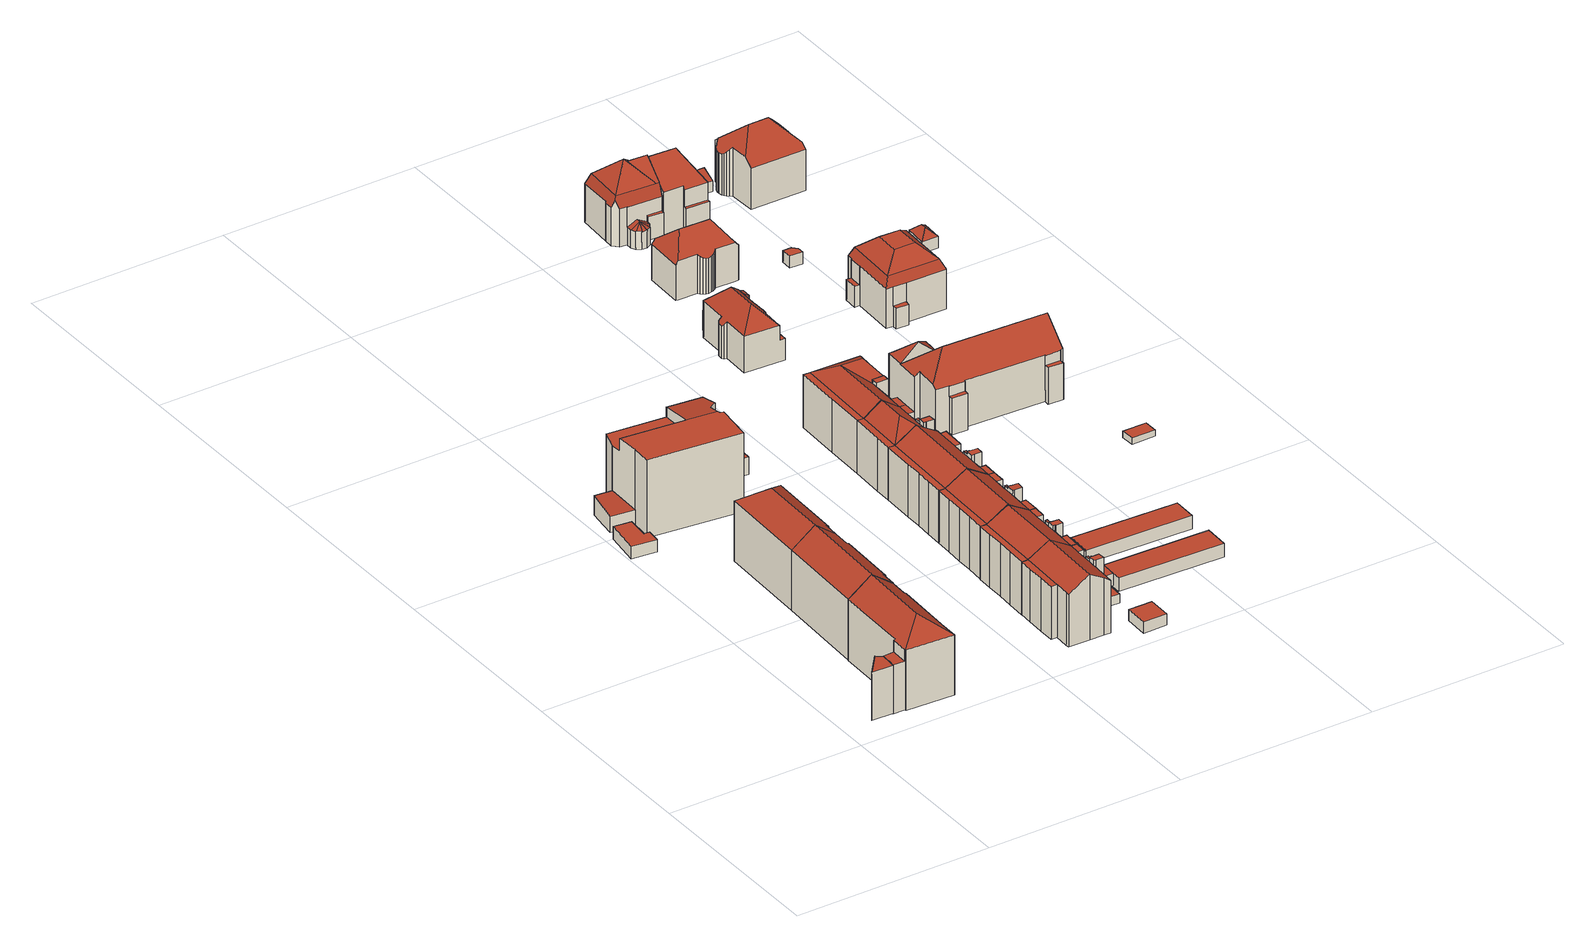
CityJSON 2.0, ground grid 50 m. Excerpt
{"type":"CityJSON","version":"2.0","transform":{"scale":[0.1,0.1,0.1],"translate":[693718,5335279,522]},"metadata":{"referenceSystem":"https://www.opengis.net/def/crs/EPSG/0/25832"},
"CityObjects":{
"building1":{"type":"Building","attributes":{"Gemeindeschluessel":"09162000","HoeheDach":"534.820","HoeheGrund":"522.530","Methode":"2000","NiedrigsteTraufeDesGebaeudes":"534.820","Geometrietyp2DReferenz":"3000","function":"31001_1000","roofType":"1000","measuredHeight":12.29},"geometry":[{"type":"MultiSurface","lod":"2","boundaries":[[[0,1,2,3]],[[4,5,0,3]],[[3,2,6,4]],[[5,7,1,0]],[[2,1,7,6]],[[4,6,7,5]]],"semantics":{"surfaces":[{"type":"WallSurface"},{"type":"GroundSurface"},{"type":"RoofSurface"}],"values":[0,1,0,0,2,0]}}]},
"building2":{"type":"Building","attributes":{"Gemeindeschluessel":"09162000","HoeheDach":"542.454","HoeheGrund":"522.420","Methode":"2000","NiedrigsteTraufeDesGebaeudes":"534.904","Geometrietyp2DReferenz":"3000","function":"31001_1000","roofType":"3200","measuredHeight":20.03,"storeysAboveGround":4},"geometry":[{"type":"MultiSurface","lod":"2","boundaries":[[[8,9,10,11,12,13]],[[14,15,16,17,18,19,20]],[[21,13,22,23]],[[16,23,22,24,25,26,27,28,17]],[[29,30,21,23,16,15]],[[13,12,11,31,32,24,22]],[[24,32,33,34,35,25]],[[18,36,37,19]],[[27,26,25,35,38,39]],[[18,17,28,36]],[[9,8,30,29,15,14,20,40,41,39,38,35,34,33,42,10]],[[42,31,11,10]],[[8,13,21,30]],[[33,32,31,42]],[[37,36,28,27,39,41,40]],[[20,19,37,40]]],"semantics":{"surfaces":[{"type":"WallSurface"},{"type":"RoofSurface"},{"type":"GroundSurface"}],"values":[0,0,1,1,0,1,0,1,0,0,2,0,0,0,0,0]}}]},
"building3":{"type":"Building","attributes":{"Gemeindeschluessel":"09162000","HoeheDach":"525.430","HoeheGrund":"522.210","Methode":"1000","NiedrigsteTraufeDesGebaeudes":"525.430","Geometrietyp2DReferenz":"3000","function":"31001_2000","roofType":"1000","measuredHeight":3.22},"geometry":[{"type":"MultiSurface","lod":"2","boundaries":[[[43,44,45,46]],[[47,46,45,48,49,50]],[[51,52,53,54]],[[48,45,44,53,52,55,49]],[[56,55,52,51]],[[44,43,54,53]],[[50,49,55,56]],[[46,47,50,56,51,54,43]]],"semantics":{"surfaces":[{"type":"WallSurface"},{"type":"RoofSurface"},{"type":"GroundSurface"}],"values":[0,0,0,1,0,0,0,2]}}]},
"building4":{"type":"Building","attributes":{"Gemeindeschluessel":"09162000","HoeheDach":"542.463","HoeheGrund":"522.560","Methode":"1000","NiedrigsteTraufeDesGebaeudes":"538.011","Geometrietyp2DReferenz":"3000","function":"31001_1000","roofType":"3100","measuredHeight":19.9,"storeysAboveGround":4},"geometry":[{"type":"MultiSurface","lod":"2","boundaries":[[[57,25,58,59]],[[60,61,62,63]],[[62,61,64,65,66,67,68,69]],[[70,60,63,71,57,59,72,73,74,75]],[[74,66,65,75]],[[73,67,66,74]],[[69,68,58,25]],[[70,64,61,60]],[[68,67,73,72,59,58]],[[71,63,62,69,25,57]],[[75,65,64,70]]],"semantics":{"surfaces":[{"type":"WallSurface"},{"type":"RoofSurface"},{"type":"GroundSurface"}],"values":[0,0,1,2,0,0,1,0,0,0,0]}}]},
"building5":{"type":"Building","attributes":{"Gemeindeschluessel":"09162000","HoeheDach":"528.013","HoeheGrund":"523.050","Methode":"1000","NiedrigsteTraufeDesGebaeudes":"527.081","Geometrietyp2DReferenz":"3000","function":"31001_9998","roofType":"1000","measuredHeight":4.96},"geometry":[{"type":"MultiSurface","lod":"2","boundaries":[[[76,77,78,79]],[[80,81,82,76,79,83]],[[84,85,78,77,86,87]],[[79,78,85,83]],[[87,86,77,76,82,81]],[[80,83,85,84,87,81]]],"semantics":{"surfaces":[{"type":"WallSurface"},{"type":"GroundSurface"},{"type":"RoofSurface"}],"values":[0,1,2,0,0,0]}}]},
"building6":{"type":"Building","attributes":{"Gemeindeschluessel":"09162000","HoeheDach":"542.478","HoeheGrund":"522.600","Methode":"1000","NiedrigsteTraufeDesGebaeudes":"537.976","Geometrietyp2DReferenz":"3000","function":"31001_1000","roofType":"3200","measuredHeight":19.88,"storeysAboveGround":4},"geometry":[{"type":"MultiSurface","lod":"2","boundaries":[[[67,88,89,90,91,68]],[[92,89,88,93]],[[93,88,67,73]],[[94,92,93,73,72,59,95,96]],[[95,97,98,96]],[[72,73,67,68,58,59]],[[59,58,97,95]],[[91,90,98,97]],[[92,94,96,98,90,89]],[[68,91,97,58]]],"semantics":{"surfaces":[{"type":"RoofSurface"},{"type":"WallSurface"},{"type":"GroundSurface"}],"values":[0,1,1,2,1,1,1,0,1,0]}}]},
"building7":{"type":"Building","attributes":{"Gemeindeschluessel":"09162000","HoeheDach":"542.570","HoeheGrund":"522.540","Methode":"2000","NiedrigsteTraufeDesGebaeudes":"539.373","Geometrietyp2DReferenz":"3000","function":"31001_9998","roofType":"1000","measuredHeight":20.03,"storeysAboveGround":6},"geometry":[{"type":"MultiSurface","lod":"2","boundaries":[[[99,100,101,102,103,104,105,106,107]],[[108,109,110,111,112,113,114]],[[115,116,117,118]],[[102,119,120,121,122,103]],[[123,124,101,100]],[[125,107,106,126]],[[127,128,108,114,117,116]],[[128,104,109,108]],[[119,102,101,124]],[[129,126,106,105,127,116,115]],[[130,121,120,119,124,123,131,125,126,129,115,118,113,112,111,132]],[[127,105,104,128]],[[131,123,100,99,107,125]],[[118,117,114,113]],[[111,110,133,132]],[[121,130,132,133,134,122]],[[103,122,134,133,110,109,104]]],"semantics":{"surfaces":[{"type":"RoofSurface"},{"type":"WallSurface"},{"type":"GroundSurface"}],"values":[0,1,1,1,1,1,0,1,1,1,2,1,1,1,1,1,0]}}]},
"building8":{"type":"Building","attributes":{"Gemeindeschluessel":"09162000","HoeheDach":"541.790","HoeheGrund":"524.990","Methode":"2000","NiedrigsteTraufeDesGebaeudes":"538.490","Geometrietyp2DReferenz":"3000","function":"31001_1000","roofType":"3100","measuredHeight":16.8,"storeysAboveGround":4},"geometry":[{"type":"MultiSurface","lod":"2","boundaries":[[[135,136,137,138]],[[139,140,141,142,143]],[[144,145,146,147]],[[148,149,150,151]],[[152,153,154,155]],[[156,157,158,159]],[[160,161,162,163,164]],[[165,166,137,163,167]],[[168,169,170,171]],[[172,146,145,173,174,142,141,175]],[[138,137,166,176]],[[143,142,174,155,177]],[[164,163,137,136,178,179,180]],[[163,162,167]],[[181,179,178,182]],[[183,184,140,139,148,151,185,186,161,160,187,181,182,135,138,176,156,159,188,169,168,189,144,147]],[[170,157,166,165,150,149,143,177,171]],[[159,158,190,188]],[[190,158,157,170]],[[177,155,154,171]],[[184,175,141,140]],[[172,183,147,146]],[[186,167,162,161]],[[168,171,154,153,189]],[[187,180,179,181]],[[156,176,166,157]],[[155,174,173,152]],[[144,189,153,152,173,145]],[[186,185,165,167]],[[139,143,149,148]],[[183,172,175,184]],[[185,151,150,165]],[[182,178,136,135]],[[169,188,190,170]],[[160,164,180,187]]],"semantics":{"surfaces":[{"type":"WallSurface"},{"type":"RoofSurface"},{"type":"GroundSurface"}],"values":[0,0,0,0,1,0,0,1,0,1,0,0,1,1,0,2,1,0,1,0,0,0,0,0,0,0,0,0,0,0,0,0,0,0,0]}}]},
"building9":{"type":"Building","attributes":{"Gemeindeschluessel":"09162000","HoeheDach":"529.200","HoeheGrund":"524.685","Methode":"2000","NiedrigsteTraufeDesGebaeudes":"529.200","Geometrietyp2DReferenz":"3000","function":"31001_2000","roofType":"1000","measuredHeight":4.51},"geometry":[{"type":"MultiSurface","lod":"2","boundaries":[[[191,192,193,194]],[[195,191,194,196]],[[192,191,195,197]],[[192,197,198,193]],[[197,195,196,198]],[[193,198,196,194]]],"semantics":{"surfaces":[{"type":"WallSurface"},{"type":"GroundSurface"},{"type":"RoofSurface"}],"values":[0,0,1,0,0,2]}}]},
"building10":{"type":"Building","attributes":{"Gemeindeschluessel":"09162000","HoeheDach":"541.700","HoeheGrund":"524.905","Methode":"2000","NiedrigsteTraufeDesGebaeudes":"538.490","Geometrietyp2DReferenz":"3000","function":"31001_1000","roofType":"3100","measuredHeight":16.8,"storeysAboveGround":4},"geometry":[{"type":"MultiSurface","lod":"2","boundaries":[[[199,136,200,201]],[[202,203,157,204]],[[204,205,206,207,137]],[[208,209,210,211]],[[212,213,214,215]],[[203,216,158,157]],[[217,218,219,220,221,222,205,204,157,223]],[[224,225,226,227]],[[228,229,216,203,202,230,199,201,224,227,231,232,233,234,212,215,235,236,237,238,239,240,241,242,243]],[[241,244,245,242]],[[239,238,211,210,246]],[[236,235,220,219]],[[240,247,244,241]],[[201,200,225,224]],[[217,248,209,208,218]],[[210,209,248,245,244,247,246]],[[230,137,136,199]],[[232,231,249,207,206]],[[233,232,206,205,222,221,250,234]],[[229,251,158,216]],[[239,246,247,240]],[[137,207,249,226,225,200,136]],[[228,223,251,229]],[[234,250,213,212]],[[252,219,218,208]],[[236,219,252,253,237]],[[228,243,217,223]],[[158,251,223,157]],[[252,208,211,253]],[[237,253,211,238]],[[227,226,249,231]],[[202,204,137,230]],[[242,245,248,217,243]],[[215,214,220,235]],[[214,213,250,221,220]]],"semantics":{"surfaces":[{"type":"WallSurface"},{"type":"RoofSurface"},{"type":"GroundSurface"}],"values":[0,0,1,0,0,0,1,0,2,0,0,0,0,0,0,1,0,0,0,0,0,1,0,0,0,0,0,1,1,0,0,0,0,0,1]}}]},
"building11":{"type":"Building","attributes":{"Gemeindeschluessel":"09162000","HoeheDach":"528.100","HoeheGrund":"525.210","Methode":"2000","NiedrigsteTraufeDesGebaeudes":"528.100","Geometrietyp2DReferenz":"3000","function":"31001_2000","roofType":"1000","measuredHeight":2.89},"geometry":[{"type":"MultiSurface","lod":"2","boundaries":[[[254,255,256,257]],[[258,254,257,259]],[[259,257,256,260]],[[261,255,254,258]],[[261,260,256,255]],[[261,258,259,260]]],"semantics":{"surfaces":[{"type":"WallSurface"},{"type":"RoofSurface"},{"type":"GroundSurface"}],"values":[0,1,0,0,2,0]}}]},
"building12":{"type":"Building","attributes":{"Gemeindeschluessel":"09162000","HoeheDach":"541.760","HoeheGrund":"524.965","Methode":"2000","NiedrigsteTraufeDesGebaeudes":"538.460","Geometrietyp2DReferenz":"3000","function":"31001_1000","roofType":"3100","measuredHeight":16.8,"storeysAboveGround":4},"geometry":[{"type":"MultiSurface","lod":"2","boundaries":[[[262,263,264,265,206]],[[266,267,268,269,270,271,272]],[[213,273,274,250]],[[275,276,277,278]],[[279,269,268,280]],[[281,282,272,271,283,284]],[[285,286,274,273]],[[287,288,213,250]],[[289,290,265,291]],[[292,293,294,295]],[[296,297,298,299]],[[300,301,284,283]],[[291,265,264,302]],[[303,249,304,305]],[[296,306,307,308,297]],[[305,304,276,275]],[[309,295,294,281,284,301]],[[306,302,264,263,307]],[[281,294,293,310,308,307,263,262,250,274,311,282]],[[312,287,250,262,206,313]],[[314,267,266,315]],[[285,273,213,288]],[[316,311,274,286]],[[283,271,270,300]],[[316,315,266,272,282,311]],[[316,286,285,288,287,312,313,303,305,275,278,289,291,302,306,296,299,292,295,309,279,280,314,315]],[[279,309,301,300,270,269]],[[292,299,298,310,293]],[[206,265,290,277,276,304,249]],[[278,277,290,289]],[[280,268,267,314]],[[313,206,249,303]],[[298,297,308,310]]],"semantics":{"surfaces":[{"type":"RoofSurface"},{"type":"WallSurface"},{"type":"GroundSurface"}],"values":[0,0,0,1,1,1,1,1,1,1,1,0,1,1,1,1,1,1,0,1,1,1,1,1,1,2,1,1,0,1,1,1,0]}}]},
"building13":{"type":"Building","attributes":{"Gemeindeschluessel":"09162000","HoeheDach":"527.280","HoeheGrund":"525.050","Methode":"2000","NiedrigsteTraufeDesGebaeudes":"527.280","Geometrietyp2DReferenz":"3000","function":"31001_2000","roofType":"1000","measuredHeight":2.23,"storeysAboveGround":1},"geometry":[{"type":"MultiSurface","lod":"2","boundaries":[[[317,318,319,320]],[[321,322,323,324]],[[318,323,322,319]],[[320,319,322,321]],[[320,321,324,317]],[[324,323,318,317]]],"semantics":{"surfaces":[{"type":"WallSurface"},{"type":"RoofSurface"},{"type":"GroundSurface"}],"values":[0,0,1,0,2,0]}}]},
"building14":{"type":"Building","attributes":{"Gemeindeschluessel":"09162000","HoeheDach":"527.850","HoeheGrund":"524.852","Methode":"2000","NiedrigsteTraufeDesGebaeudes":"527.850","Geometrietyp2DReferenz":"3000","function":"31001_2000","roofType":"1000","measuredHeight":3,"storeysAboveGround":1},"geometry":[{"type":"MultiSurface","lod":"2","boundaries":[[[325,326,327,328]],[[329,330,331,332,333]],[[331,334,325,328,335,333,332]],[[331,330,336,334]],[[329,337,327,326,336,330]],[[334,336,326,325]],[[328,327,337,335]],[[335,337,329,333]]],"semantics":{"surfaces":[{"type":"WallSurface"},{"type":"GroundSurface"},{"type":"RoofSurface"}],"values":[0,0,1,0,2,0,0,0]}}]},
"building15":{"type":"Building","attributes":{"Gemeindeschluessel":"09162000","HoeheDach":"541.850","HoeheGrund":"525.052","Methode":"2000","NiedrigsteTraufeDesGebaeudes":"538.490","Geometrietyp2DReferenz":"3000","function":"31001_1000","roofType":"3100","measuredHeight":16.8,"storeysAboveGround":4},"geometry":[{"type":"MultiSurface","lod":"2","boundaries":[[[338,339,340,341]],[[342,343,344,345]],[[346,347,348,349,344,343,350]],[[302,263,265,291]],[[289,290,351,352]],[[353,354,355,356,357,358]],[[359,348,347,360]],[[361,362,363,364]],[[265,365,366,363,362,351,290]],[[367,368,369,370]],[[371,341,340,372,373]],[[302,306,374,375,263]],[[306,296,297,308,374]],[[376,377,378,379,380]],[[289,291,265,290]],[[381,382,355,354]],[[371,373,297,296]],[[345,358,357,342]],[[356,355,382,368,383,380,379,375,374,308,372,340,339]],[[297,373,372,308]],[[370,369,384,385]],[[356,339,350,343,342,357]],[[338,341,371,296,306,302,291,289,352,361,364,386,377,376,387,367,370,385,381,354,353,388,359,360,389]],[[388,353,358,345,344,349]],[[388,349,348,359]],[[384,369,368,382]],[[338,389,346,350,339]],[[376,380,383,387]],[[381,385,384,382]],[[387,383,368,367]],[[360,347,346,389]],[[263,375,379,378,365,265]],[[364,363,366,386]],[[352,351,362,361]],[[377,386,366,365,378]]],"semantics":{"surfaces":[{"type":"WallSurface"},{"type":"RoofSurface"},{"type":"GroundSurface"}],"values":[0,0,1,0,0,0,0,0,1,0,0,0,0,0,0,0,0,1,1,1,0,0,2,0,0,1,0,0,0,0,0,1,0,0,0]}}]},
"building16":{"type":"Building","attributes":{"Gemeindeschluessel":"09162000","HoeheDach":"527.620","HoeheGrund":"524.524","Methode":"2000","NiedrigsteTraufeDesGebaeudes":"527.620","Geometrietyp2DReferenz":"3000","function":"31001_2000","roofType":"1000","measuredHeight":3.1,"storeysAboveGround":1},"geometry":[{"type":"MultiSurface","lod":"2","boundaries":[[[390,391,392,393,394,395]],[[396,397,398,399,400,401]],[[397,394,393,398]],[[399,392,391,400]],[[396,395,394,397]],[[401,390,395,396]],[[398,393,392,399]],[[400,391,390,401]]],"semantics":{"surfaces":[{"type":"RoofSurface"},{"type":"GroundSurface"},{"type":"WallSurface"}],"values":[0,1,2,2,2,2,2,2]}}]},
"building17":{"type":"Building","attributes":{"Gemeindeschluessel":"09162000","HoeheDach":"541.680","HoeheGrund":"525.041","Methode":"2000","NiedrigsteTraufeDesGebaeudes":"538.481","Geometrietyp2DReferenz":"3000","function":"31001_1000","roofType":"3200","measuredHeight":16.64,"storeysAboveGround":4},"geometry":[{"type":"MultiSurface","lod":"2","boundaries":[[[376,387,383,402,403]],[[404,405,406,407]],[[383,408,409,402]],[[410,411,412,413]],[[414,415,416,411,410]],[[417,403,402,418,419]],[[365,420,421,422,366]],[[423,408,383,387]],[[424,425,426,427]],[[428,429,412,411]],[[386,377,417,419,365,366]],[[430,409,408,423]],[[431,432,433,434]],[[435,436,431,434]],[[437,407,406,433,432]],[[438,439,415,414,440]],[[441,422,421,442]],[[437,432,431,436]],[[439,438,443,444]],[[376,403,417,377]],[[411,416,425,428]],[[430,440,414,409]],[[424,445,429,428,425]],[[404,442,421,420,405]],[[414,410,413,434,433,406,405,418,402,409]],[[446,413,412,429,445]],[[447,448,444,443]],[[448,426,425,416,415,439,444]],[[448,447,427,426]],[[419,418,405,420,365]],[[386,366,422,441]],[[446,435,434,413]],[[447,443,438,440,430,423,387,376,377,386,441,442,404,407,437,436,435,446,445,424,427]]],"semantics":{"surfaces":[{"type":"WallSurface"},{"type":"RoofSurface"},{"type":"GroundSurface"}],"values":[0,0,1,0,0,1,1,0,0,1,0,0,1,0,0,0,0,0,0,0,0,0,0,0,1,0,0,1,0,1,0,0,2]}}]},
"building18":{"type":"Building","attributes":{"Gemeindeschluessel":"09162000","HoeheDach":"541.710","HoeheGrund":"524.908","Methode":"2000","NiedrigsteTraufeDesGebaeudes":"538.490","Geometrietyp2DReferenz":"3000","function":"31001_1000","roofType":"3100","measuredHeight":16.8,"storeysAboveGround":4},"geometry":[{"type":"MultiSurface","lod":"2","boundaries":[[[449,450,451,452,453]],[[454,455,449,453]],[[451,456,457,452]],[[458,459,460,461,462]],[[463,464,465,466,467,468,469]],[[432,470,454,406]],[[460,459,471,472,473]],[[474,470,432,475]],[[458,462,476,477]],[[478,421,479,480]],[[481,463,473,420]],[[451,450,482,466,465,456]],[[464,457,456,465]],[[473,472,479,421,420]],[[483,477,476,468,467]],[[483,482,450,449,455,474,475,484,485,478,480,471,459,458,477]],[[480,479,472,471]],[[463,469,461,460,473]],[[483,467,466,482]],[[468,476,462,461,469]],[[484,406,405,485]],[[481,405,406,454,453,464,463]],[[453,452,457,464]],[[475,432,406,484]],[[478,485,405,481,420,421]],[[455,454,470,474]]],"semantics":{"surfaces":[{"type":"WallSurface"},{"type":"RoofSurface"},{"type":"GroundSurface"}],"values":[0,0,1,0,1,1,0,0,0,0,1,0,0,1,0,2,0,1,0,1,0,1,0,0,0,0]}}]},
"building19":{"type":"Building","attributes":{"Gemeindeschluessel":"09162000","HoeheDach":"527.884","HoeheGrund":"524.440","Methode":"1000","NiedrigsteTraufeDesGebaeudes":"527.884","Geometrietyp2DReferenz":"3000","function":"31001_2000","roofType":"1000","measuredHeight":3.44,"storeysAboveGround":1},"geometry":[{"type":"MultiSurface","lod":"2","boundaries":[[[486,487,488,489]],[[490,491,487,486]],[[489,488,492,493]],[[493,492,491,490]],[[492,488,487,491]],[[490,486,489,493]]],"semantics":{"surfaces":[{"type":"WallSurface"},{"type":"RoofSurface"},{"type":"GroundSurface"}],"values":[0,0,0,0,1,2]}}]},
"building20":{"type":"Building","attributes":{"Gemeindeschluessel":"09162000","HoeheDach":"527.886","HoeheGrund":"524.467","Methode":"1000","NiedrigsteTraufeDesGebaeudes":"527.886","Geometrietyp2DReferenz":"3000","function":"31001_2000","roofType":"1000","measuredHeight":3.42,"storeysAboveGround":1},"geometry":[{"type":"MultiSurface","lod":"2","boundaries":[[[494,495,496,497]],[[495,498,499,496]],[[497,500,501,494]],[[494,501,498,495]],[[496,499,500,497]],[[500,499,498,501]]],"semantics":{"surfaces":[{"type":"GroundSurface"},{"type":"WallSurface"},{"type":"RoofSurface"}],"values":[0,1,1,1,1,2]}}]},
"building21":{"type":"Building","attributes":{"Gemeindeschluessel":"09162000","HoeheDach":"527.622","HoeheGrund":"524.922","Methode":"1000","NiedrigsteTraufeDesGebaeudes":"527.622","Geometrietyp2DReferenz":"3000","function":"31001_2000","roofType":"1000","measuredHeight":2.7,"storeysAboveGround":1},"geometry":[{"type":"MultiSurface","lod":"2","boundaries":[[[477,458,502,503]],[[503,504,505,477]],[[477,505,506,458]],[[507,506,505,504]],[[458,506,507,502]],[[502,507,504,503]]],"semantics":{"surfaces":[{"type":"GroundSurface"},{"type":"WallSurface"},{"type":"RoofSurface"}],"values":[0,1,1,2,1,1]}}]},
"building22":{"type":"Building","attributes":{"Gemeindeschluessel":"09162000","HoeheDach":"538.430","HoeheGrund":"524.497","Methode":"2000","NiedrigsteTraufeDesGebaeudes":"529.530","Geometrietyp2DReferenz":"3000","function":"31001_1000","roofType":"3200","measuredHeight":13.93,"storeysAboveGround":2},"geometry":[{"type":"MultiSurface","lod":"2","boundaries":[[[508,509,510,511]],[[512,513,514,515]],[[516,517,518,519]],[[520,521,522,523]],[[523,522,524,525]],[[526,527,528,529,530,531]],[[532,533,534,535]],[[536,529,528,537]],[[538,539,540,537,528,527]],[[541,542,543,544]],[[545,546,509,508]],[[547,531,530,548]],[[549,515,514,535,534,550,551]],[[552,553,546,545]],[[553,554,527,526,555,550,534,533,556,557,518,517,558,510,509,546]],[[538,527,554,559]],[[557,560,519,518]],[[511,510,558,561]],[[537,540,562,536]],[[563,548,530,529,536,562]],[[549,564,520,523,525,543,542,547,548,563,539,538,559,552,545,508,511,561,516,519,560,565,512,515]],[[512,565,556,533,532,513]],[[563,562,540,539]],[[561,558,517,516]],[[564,549,551,566]],[[553,552,559,554]],[[550,555,551]],[[521,520,564,566]],[[514,513,532,535]],[[525,524,544,543]],[[521,566,551,555,526,531,541,544,524,522]],[[560,557,556,565]],[[542,541,531,547]]],"semantics":{"surfaces":[{"type":"WallSurface"},{"type":"RoofSurface"},{"type":"GroundSurface"}],"values":[0,0,0,0,0,1,0,0,0,0,0,0,0,0,1,0,0,0,1,0,2,0,0,0,0,0,1,0,1,0,1,0,0]}}]},
"building23":{"type":"Building","attributes":{"Gemeindeschluessel":"09162000","HoeheDach":"529.230","HoeheGrund":"525.186","Methode":"2000","NiedrigsteTraufeDesGebaeudes":"528.326","Geometrietyp2DReferenz":"3000","function":"31001_2000","roofType":"9999","measuredHeight":4.04},"geometry":[{"type":"MultiSurface","lod":"2","boundaries":[[[567,568,569,570,571]],[[572,573,571,570,574]],[[575,576,569]],[[577,576,578]],[[579,567,571,573]],[[578,580,581,582,577]],[[576,577,582,569]],[[568,575,569]],[[569,582,581,574,570]],[[572,580,578,583,584,579,573]],[[583,575,568,584]],[[578,576,575,583]],[[572,574,581,580]],[[584,568,567,579]]],"semantics":{"surfaces":[{"type":"RoofSurface"},{"type":"WallSurface"},{"type":"GroundSurface"}],"values":[0,1,0,1,1,1,0,0,0,2,1,1,1,1]}}]},
"building24":{"type":"Building","attributes":{"Gemeindeschluessel":"09162000","HoeheDach":"539.270","HoeheGrund":"525.030","Methode":"2000","NiedrigsteTraufeDesGebaeudes":"534.021","Geometrietyp2DReferenz":"3000","function":"31001_1000","roofType":"3200","measuredHeight":14.24,"storeysAboveGround":2},"geometry":[{"type":"MultiSurface","lod":"2","boundaries":[[[585,586,587,588]],[[589,590,591,592,593,594,595,596]],[[597,594,593,598]],[[599,589,596,587,586]],[[600,601,602,599,586,585]],[[603,604,605,606]],[[607,608,609,610]],[[611,612,613,614]],[[615,616,604,603]],[[614,613,617,618]],[[618,617,619,620]],[[598,593,592,621]],[[602,622,619,617,613,612,605,604,616,623,590,589,599]],[[620,619,622,624]],[[610,625,615,603,606,611,614,618,620,624,601,600,585,588,626,627,597,598,621,628,607]],[[625,610,609,623,616,615]],[[596,595,627,626,588,587]],[[623,609,608,591,590]],[[627,595,594,597]],[[591,608,607,628,621,592]],[[606,605,612,611]],[[624,622,602,601]]],"semantics":{"surfaces":[{"type":"WallSurface"},{"type":"RoofSurface"},{"type":"GroundSurface"}],"values":[0,1,0,1,0,0,0,0,0,0,0,0,1,0,2,0,0,1,0,0,0,0]}}]},
"building25":{"type":"Building","attributes":{"Gemeindeschluessel":"09162000","HoeheDach":"542.840","HoeheGrund":"525.020","Methode":"2000","NiedrigsteTraufeDesGebaeudes":"534.390","Geometrietyp2DReferenz":"3000","function":"31001_1000","roofType":"3200","measuredHeight":17.82,"storeysAboveGround":3},"geometry":[{"type":"MultiSurface","lod":"2","boundaries":[[[629,630,631,632,633]],[[634,635,636,637,638,639]],[[640,632,631,641,642,643,644,645,646,647,648]],[[649,650,651,652,653,654]],[[655,656,657,658]],[[634,639,651,650]],[[656,659,660,657]],[[661,662,635,634,650,649,663,655,658,664,665,666,667,668,669,670,671,672,673,674,675]],[[673,644,643,674]],[[661,676,677,662]],[[664,678,679,665]],[[668,680,681,669]],[[664,658,657,660,682,678]],[[661,675,642,641,676]],[[655,663,683,684,659,656]],[[678,682,684,683,654,653,637,636,677,676,641,631,630,679]],[[672,645,644,673]],[[671,646,645,672]],[[685,686,687,688]],[[668,667,633,632,640,680]],[[649,654,683,663]],[[639,638,652,651]],[[670,647,646,671]],[[674,643,642,675]],[[659,684,682,660]],[[662,677,636,635]],[[680,687,686,681]],[[666,629,633,667]],[[648,685,688,640]],[[669,681,686,685,648,647,670]],[[638,637,653,652]],[[688,687,680,640]],[[666,665,679,630,629]]],"semantics":{"surfaces":[{"type":"RoofSurface"},{"type":"WallSurface"},{"type":"GroundSurface"}],"values":[0,1,0,1,1,1,0,2,1,1,1,1,1,1,1,0,1,1,0,1,1,0,1,1,1,1,0,1,1,1,1,0,1]}}]},
"building26":{"type":"Building","attributes":{"Gemeindeschluessel":"09162000","HoeheDach":"528.027","HoeheGrund":"524.990","Methode":"1000","NiedrigsteTraufeDesGebaeudes":"528.027","Geometrietyp2DReferenz":"3000","function":"31001_2000","roofType":"1000","measuredHeight":3.04},"geometry":[{"type":"MultiSurface","lod":"2","boundaries":[[[607,621,598,597,689,690]],[[607,691,692,621]],[[607,690,693,691]],[[693,690,689,694]],[[695,694,689,597]],[[692,696,598,621]],[[696,692,691,693,694,695]],[[598,696,695,597]]],"semantics":{"surfaces":[{"type":"GroundSurface"},{"type":"WallSurface"},{"type":"RoofSurface"}],"values":[0,1,1,1,1,1,2,1]}}]},
"building27":{"type":"Building","attributes":{"Gemeindeschluessel":"09162000","HoeheDach":"542.400","HoeheGrund":"524.742","Methode":"2000","NiedrigsteTraufeDesGebaeudes":"529.220","Geometrietyp2DReferenz":"3000","function":"31001_1000","roofType":"3400","measuredHeight":17.66,"storeysAboveGround":2},"geometry":[{"type":"MultiSurface","lod":"2","boundaries":[[[697,698,699,700]],[[701,702,703,704,705,706,707]],[[708,709,710,700,699,711]],[[709,712,713,714,715,710]],[[716,717,718,719,720,721,722,723,724,725,726,727,728,712,709,708,729]],[[730,731,732]],[[733,732,734,735,736]],[[737,703,738]],[[738,703,702]],[[722,721,739,733,736]],[[708,711,740,741,742,743,744,745,746,747,729]],[[740,711,699,698]],[[739,748,732,733]],[[749,743,742,737]],[[726,706,705,727]],[[750,751,752,730,732]],[[745,753,735,734,754,755,746]],[[749,756,744,743]],[[721,720,757,748,739]],[[750,732,758]],[[747,746,755,759]],[[728,704,713,712]],[[720,719,751,750,758,757]],[[716,760,761,717]],[[727,705,704,728]],[[757,758,732,748]],[[737,738,756,749]],[[697,700,710,715]],[[738,702,756]],[[723,722,736,735,753,762]],[[716,729,747,759,763,760]],[[714,741,740,698,697,715]],[[723,762,764,724]],[[745,744,756,702,701,764,762,753]],[[718,752,751,719]],[[714,713,704,703,737,742,741]],[[763,759,755,754]],[[731,761,760,763,754,734,732]],[[718,717,761,731,730,752]],[[725,724,764,701,707]],[[725,707,706,726]]],"semantics":{"surfaces":[{"type":"WallSurface"},{"type":"RoofSurface"},{"type":"GroundSurface"}],"values":[0,1,0,0,2,1,1,1,1,0,0,1,1,1,0,1,0,1,0,1,1,0,0,0,0,1,1,1,1,0,0,0,0,1,0,1,0,1,0,0,0]}}]},
"building28":{"type":"Building","attributes":{"Gemeindeschluessel":"09162000","HoeheDach":"528.420","HoeheGrund":"526.769","Methode":"2000","NiedrigsteTraufeDesGebaeudes":"528.420","Geometrietyp2DReferenz":"3000","function":"31001_2000","roofType":"1000","measuredHeight":1.65},"geometry":[{"type":"MultiSurface","lod":"2","boundaries":[[[765,766,767,768]],[[769,770,771,772]],[[772,765,768,769]],[[768,767,770,769]],[[770,767,766,771]],[[772,771,766,765]]],"semantics":{"surfaces":[{"type":"WallSurface"},{"type":"GroundSurface"},{"type":"RoofSurface"}],"values":[0,0,1,0,2,0]}}]},
"building29":{"type":"Building","attributes":{"Gemeindeschluessel":"09162000","HoeheDach":"541.160","HoeheGrund":"524.640","Methode":"2000","NiedrigsteTraufeDesGebaeudes":"530.657","Geometrietyp2DReferenz":"3000","function":"31001_1000","roofType":"3200","measuredHeight":16.52,"storeysAboveGround":2},"geometry":[{"type":"MultiSurface","lod":"2","boundaries":[[[773,774,775,776]],[[777,778,779,780]],[[781,782,783,784]],[[778,781,784,779]],[[785,786,787,788,789,790]],[[791,788,787,792]],[[786,793,794,795,792,787]],[[796,797,798,793,786,785]],[[799,789,788,791]],[[774,783,782,796,785,790,800,775]],[[775,800,790,789,799,801,802,776]],[[779,784,783,774,773,803,780]],[[804,805,806,777,780,803,773,776,802,801,799,791,792,795,794,807]],[[782,781,778,777,806,805,804,807,798,797,796]],[[794,793,798,807]]],"semantics":{"surfaces":[{"type":"WallSurface"},{"type":"RoofSurface"},{"type":"GroundSurface"}],"values":[0,0,0,1,1,0,0,1,0,1,0,0,2,0,0]}}]},
"building30":{"type":"Building","attributes":{"Gemeindeschluessel":"09162000","HoeheDach":"529.299","HoeheGrund":"526.320","Methode":"1000","NiedrigsteTraufeDesGebaeudes":"529.299","Geometrietyp2DReferenz":"3000","function":"31001_2000","roofType":"1000","measuredHeight":2.98},"geometry":[{"type":"MultiSurface","lod":"2","boundaries":[[[808,809,810,811]],[[812,813,809,808]],[[814,810,809,813,815]],[[816,812,808,811,817]],[[811,810,814,817]],[[817,814,815,816]],[[816,815,813,812]]],"semantics":{"surfaces":[{"type":"WallSurface"},{"type":"RoofSurface"},{"type":"GroundSurface"}],"values":[0,0,1,2,0,0,0]}}]},
"building31":{"type":"Building","attributes":{"Gemeindeschluessel":"09162000","HoeheDach":"541.200","HoeheGrund":"525.119","Methode":"2000","NiedrigsteTraufeDesGebaeudes":"530.410","Geometrietyp2DReferenz":"3000","function":"31001_1000","roofType":"2100","measuredHeight":16.08,"storeysAboveGround":3},"geometry":[{"type":"MultiSurface","lod":"2","boundaries":[[[818,819,820,821]],[[822,823,824,825,826,827]],[[828,829,830,831,832]],[[822,828,832,833,834,835,836,823]],[[837,838,839,840,841,842]],[[841,843,844,842]],[[845,846,847,848]],[[849,850,836,835,851]],[[852,853,846,854]],[[838,855,856,857,839]],[[858,859,832,831]],[[858,860,844,843,861,859]],[[850,862,863,824,823,836]],[[849,851,864,865]],[[862,866,867,868,869,863]],[[826,868,867,827]],[[841,840,861,843]],[[821,820,833,870]],[[866,829,828,822,827,867]],[[871,872,873,848,847]],[[871,847,856,855]],[[852,874,865,864,875,853]],[[837,842,844,860]],[[876,818,821,870]],[[845,848,873,877]],[[873,872,878,877]],[[870,833,832,859,861,840,839,857]],[[846,853,875,876,870,857,856,847]],[[876,834,819,818]],[[864,851,835,834,876,875]],[[824,863,869,825]],[[826,825,869,868]],[[878,854,846,845,877]],[[820,819,834,833]],[[852,854,878,872,871,855,838,837,860,858,831,830,829,866,862,850,849,865,874]]],"semantics":{"surfaces":[{"type":"RoofSurface"},{"type":"WallSurface"},{"type":"GroundSurface"}],"values":[0,1,1,0,1,0,1,1,1,1,1,1,1,1,1,0,1,0,1,1,1,1,1,0,0,1,0,0,0,0,0,1,1,0,2]}}]},
"building32":{"type":"Building","attributes":{"Gemeindeschluessel":"09162000","HoeheDach":"527.264","HoeheGrund":"524.620","Methode":"1000","NiedrigsteTraufeDesGebaeudes":"527.264","Geometrietyp2DReferenz":"3000","function":"31001_2000","roofType":"1000","measuredHeight":2.64},"geometry":[{"type":"MultiSurface","lod":"2","boundaries":[[[879,880,881,882]],[[883,884,885,886,887,804]],[[888,889,880,879,890,794]],[[887,891,892,807,893,804]],[[894,884,883,804,893,807,895,794,890,879,882]],[[894,896,885,884]],[[895,807,892,897,888,794]],[[882,881,896,894]],[[886,885,896,881,880,889,888,897,892,891,887]]],"semantics":{"surfaces":[{"type":"WallSurface"},{"type":"GroundSurface"},{"type":"RoofSurface"}],"values":[0,0,0,0,1,0,0,0,2]}}]},
"building33":{"type":"Building","attributes":{"Gemeindeschluessel":"09162000","HoeheDach":"527.277","HoeheGrund":"524.600","Methode":"1000","NiedrigsteTraufeDesGebaeudes":"527.277","Geometrietyp2DReferenz":"3000","function":"31001_2000","roofType":"1000","measuredHeight":2.68},"geometry":[{"type":"MultiSurface","lod":"2","boundaries":[[[898,899,896,894]],[[900,901,899,898]],[[896,902,881,882,903,894]],[[899,901,904,881,902,896]],[[898,894,903,882,905,900]],[[904,901,900,905,882,881]]],"semantics":{"surfaces":[{"type":"WallSurface"},{"type":"RoofSurface"},{"type":"GroundSurface"}],"values":[0,0,0,1,2,0]}}]},
"building34":{"type":"Building","attributes":{"Gemeindeschluessel":"09162000","HoeheDach":"541.260","HoeheGrund":"524.460","Methode":"2000","NiedrigsteTraufeDesGebaeudes":"533.859","Geometrietyp2DReferenz":"3000","function":"31001_1000","roofType":"3200","measuredHeight":16.8,"storeysAboveGround":2},"geometry":[{"type":"MultiSurface","lod":"2","boundaries":[[[906,907,908,909]],[[910,911,912,913,914,915]],[[916,917,918,919]],[[920,921,922,923]],[[924,925,921,920]],[[926,927,928,929]],[[930,931,932,933,934,935,936,937,938,939,940,922,921,925,941,928,927,912,911,910,942,943,944]],[[945,938,937,946]],[[947,948,931,930,949,950]],[[951,952,953,908,907,949,930,944,954,955,956,957,958,959]],[[960,957,956,961]],[[947,962,963,964,965,948]],[[948,965,918,917,966,932,931]],[[967,934,933,968]],[[969,966,917,916]],[[970,943,942,971]],[[967,972,973,936,935,934]],[[974,940,939,975]],[[929,928,941,976]],[[946,937,936,973]],[[971,942,910,915]],[[950,949,907,906,977,978]],[[975,939,938,945]],[[923,922,940,974]],[[909,908,953,979]],[[961,956,955,980]],[[919,964,963,962,978,977,906,909,979,981,982,983,984,960,961,980,985,986,970,971,915,914,913,926,929,976,924,920,923,974,975,945,946,973,972,967,968,987,969,916]],[[984,958,957,960]],[[919,918,965,964]],[[966,969,987,968,933,932]],[[976,941,925,924]],[[982,951,959,983]],[[979,953,952,981]],[[980,955,954,985]],[[954,944,943,970,986,985]],[[981,952,951,982]],[[983,959,958,984]],[[962,947,950,978]],[[913,912,927,926]]],"semantics":{"surfaces":[{"type":"WallSurface"},{"type":"RoofSurface"},{"type":"GroundSurface"}],"values":[0,0,0,0,0,0,1,0,1,1,0,0,1,0,0,0,0,0,0,0,0,0,0,0,0,0,2,0,0,0,0,0,0,0,0,0,0,0,0]}}]},
"building35":{"type":"Building","attributes":{"Gemeindeschluessel":"09162000","HoeheDach":"531.220","HoeheGrund":"526.319","Methode":"2000","NiedrigsteTraufeDesGebaeudes":"529.322","Geometrietyp2DReferenz":"3000","function":"31001_2000","roofType":"3200","measuredHeight":4.9},"geometry":[{"type":"MultiSurface","lod":"2","boundaries":[[[988,989,990,991]],[[992,993,991,994]],[[989,995,990]],[[992,994,996,997]],[[994,991,990,996]],[[996,990,995,997]],[[993,988,991]],[[997,995,993,992]],[[993,995,989,988]]],"semantics":{"surfaces":[{"type":"RoofSurface"},{"type":"WallSurface"},{"type":"GroundSurface"}],"values":[0,1,0,2,1,1,0,1,0]}}]}
},
"vertices":[
[132,110,5],[132,110,128],[129,67,128],[129,67,5],[74,68,5],[117,121,5],[74,68,128],[117,121,128],
[282,57,4],[283,111,4],[288,256,4],[288,256,158],[283,111,158],[282,57,158],[158,66,4],[160,66,4],[160,66,159],[158,66,158],[158,66,129],[129,67,129],[129,67,4],[160,63,159],[222,114,204],[160,64,160],[228,300,205],[168,302,160],[164,116,161],[164,111,161],[159,111,158],[160,64,4],[160,63,4],[282,257,163],[283,299,163],[283,299,4],[228,300,4],[168,302,4],[159,111,129],[132,110,129],[164,116,4],[164,111,4],[132,110,4],[159,111,4],[282,257,4],
[73,937,2],[73,937,34],[70,903,34],[70,903,2],[68,903,2],[68,903,34],[7,910,34],[7,910,2],[64,994,2],[64,994,34],[59,939,34],[59,939,2],[19,1000,34],[19,1000,2],
[168,302,6],[177,538,160],[177,538,6],[284,339,6],[284,339,165],[283,299,164],[283,299,6],[290,339,160],[295,491,161],[289,491,165],[290,534,165],[237,536,205],[229,300,205],[290,339,6],[229,300,6],[237,536,6],[290,534,6],[289,491,6],[295,491,6],
[32,1094,10],[32,1094,60],[76,1089,60],[76,1089,10],[28,1014,10],[21,1015,10],[26,1047,10],[82,1007,10],[28,1014,51],[82,1007,51],[26,1047,55],[21,1015,51],
[292,574,165],[298,574,160],[304,771,160],[243,714,205],[298,574,6],[292,574,6],[304,771,6],[185,775,6],[304,772,6],[185,775,160],[304,772,160],
[293,935,206],[315,933,206],[327,1029,206],[318,1031,206],[317,1038,206],[241,1046,206],[78,1063,206],[82,1007,206],[79,959,206],[240,1123,174],[240,1123,199],[329,1114,199],[329,1114,5],[240,1123,5],[93,1138,5],[93,1138,174],[76,1089,5],[76,1089,174],[77,1089,174],[77,1089,5],[318,1031,5],[317,1038,5],[316,1064,5],[316,1064,203],[315,933,5],[327,1029,5],[79,959,5],[82,1007,5],[78,1063,174],[241,1046,174],[78,1063,5],[330,1072,5],[293,935,5],[335,1075,5],[335,1075,202],[330,1072,202],
[562,215,30],[562,215,165],[579,215,165],[579,215,30],[685,117,30],[691,117,30],[691,117,177],[685,117,177],[685,117,165],[691,134,30],[691,134,177],[710,134,177],[710,134,30],[682,45,30],[682,45,165],[665,46,176],[665,46,30],[691,135,170],[692,149,170],[686,149,170],[686,135,170],[688,211,30],[688,211,165],[703,210,165],[703,210,30],[575,95,30],[574,57,30],[574,57,165],[575,93,165],[575,95,165],[628,47,198],[634,213,198],[574,49,165],[686,149,30],[687,182,30],[687,182,165],[686,149,165],[710,115,177],[691,135,177],[686,135,177],[691,116,177],[634,213,30],[686,135,165],[561,179,165],[560,137,165],[559,95,165],[560,137,30],[561,179,30],[710,115,30],[691,116,30],[628,47,30],[574,49,30],[559,95,30],[702,181,30],[692,149,30],[702,181,165],
[352,1028,27],[388,1023,27],[388,1023,72],[352,1028,72],[364,1110,27],[364,1110,72],[392,1108,27],[392,1108,72],
[562,215,29],[564,263,165],[564,263,29],[634,213,29],[688,211,29],[634,213,197],[639,384,197],[585,385,165],[584,385,165],[691,302,173],[691,302,176],[697,302,176],[697,302,173],[709,381,29],[709,381,165],[708,349,165],[708,349,29],[703,210,29],[691,285,165],[691,302,165],[692,317,165],[692,350,165],[693,382,165],[639,383,197],[690,252,165],[566,305,29],[566,305,165],[567,347,165],[567,347,29],[690,252,29],[705,252,29],[579,215,29],[568,386,29],[585,385,29],[639,383,29],[694,382,29],[692,350,29],[692,317,29],[697,317,29],[697,302,29],[716,301,29],[715,283,29],[697,284,29],[696,285,29],[691,285,29],[697,284,176],[696,285,176],[716,301,176],[715,283,176],[691,285,176],[568,386,165],[694,382,165],[705,252,165],[692,317,173],[697,317,173],
[800,62,61],[800,62,32],[740,63,32],[740,63,61],[799,2,61],[739,2,61],[739,2,32],[799,2,32],
[640,383,198],[645,555,198],[645,555,197],[591,557,165],[702,452,177],[721,451,177],[722,469,178],[703,470,178],[703,471,178],[697,471,178],[697,453,177],[710,420,165],[695,420,165],[571,473,30],[571,473,165],[573,515,165],[573,515,30],[703,470,30],[722,469,30],[698,485,165],[697,453,165],[697,471,172],[698,485,172],[710,420,30],[695,420,30],[694,382,30],[709,381,30],[574,557,30],[574,557,165],[591,557,30],[698,518,30],[698,518,165],[697,485,165],[697,485,30],[715,552,30],[715,552,165],[714,517,165],[714,517,30],[703,471,172],[703,485,172],[645,555,30],[568,386,30],[570,431,165],[570,431,30],[699,553,30],[699,553,165],[700,553,165],[703,485,30],[699,518,165],[696,453,165],[639,383,30],[585,385,30],[721,451,30],[702,452,30],[696,453,30],
[765,136,30],[765,136,53],[742,137,53],[742,137,30],[745,207,30],[745,207,53],[768,206,53],[768,206,30],
[752,241,29],[752,241,59],[761,245,59],[761,245,29],[795,205,59],[747,207,59],[747,207,29],[768,206,29],[795,205,29],[748,231,29],[797,244,29],[748,231,59],[797,244,59],
[702,620,30],[702,620,165],[700,588,166],[700,588,30],[703,639,171],[703,639,178],[708,639,178],[708,639,171],[708,620,178],[727,619,178],[728,637,178],[708,638,178],[702,620,178],[575,599,165],[575,599,30],[709,653,30],[702,653,30],[702,653,165],[703,653,165],[703,653,171],[709,653,171],[728,637,30],[727,619,30],[577,641,30],[577,641,165],[578,683,165],[578,683,30],[596,763,165],[580,764,165],[706,750,30],[706,750,165],[721,750,165],[721,750,30],[716,587,30],[701,588,165],[716,587,165],[699,553,166],[645,555,199],[652,762,30],[598,763,30],[598,763,166],[651,762,199],[652,762,198],[704,690,30],[704,690,165],[706,760,165],[719,689,165],[719,689,30],[580,764,30],[706,760,30],[708,638,30],[708,620,30],
[754,326,56],[765,320,56],[799,319,56],[802,379,56],[753,380,56],[751,335,56],[751,335,25],[753,380,25],[802,379,25],[799,319,25],[765,320,25],[754,326,25],
[688,761,165],[652,762,165],[647,891,30],[647,891,197],[692,889,165],[692,889,30],[706,767,165],[689,767,165],[690,807,165],[690,807,170],[690,822,170],[690,822,165],[689,789,165],[689,789,177],[690,807,177],[598,763,165],[644,816,197],[597,763,165],[601,892,165],[584,893,165],[581,809,165],[706,767,30],[696,807,30],[696,807,177],[715,806,177],[715,806,30],[696,807,170],[696,822,170],[689,767,30],[707,853,165],[708,888,165],[693,889,165],[691,854,165],[691,854,30],[707,853,30],[708,888,30],[695,790,30],[695,790,177],[689,789,30],[581,809,30],[584,893,30],[695,789,30],[695,789,177],[696,822,30],[690,822,30],[715,788,30],[715,788,177],
[696,984,29],[725,983,29],[725,983,175],[696,984,175],[696,984,165],[694,925,165],[694,925,29],[725,1000,175],[696,1001,175],[735,1104,29],[735,1109,29],[735,1109,165],[735,1108,166],[735,1104,166],[652,1058,197],[696,1001,165],[725,1000,165],[726,1000,165],[731,1000,165],[731,1001,166],[707,1055,197],[709,924,165],[591,1114,29],[591,1114,165],[608,1113,165],[709,924,29],[708,888,29],[732,1039,166],[732,1039,29],[584,893,29],[587,994,165],[587,994,29],[646,891,197],[726,1000,29],[731,1000,29],[692,889,29],[647,891,29],
[797,247,24],[797,247,59],[1066,238,59],[1066,238,24],[795,185,24],[795,185,59],[1064,175,59],[1064,175,24],
[799,317,25],[801,379,25],[1071,369,25],[1069,307,25],[801,379,59],[1071,369,59],[1069,307,59],[799,317,59],
[773,1103,29],[771,1038,29],[771,1038,56],[732,1039,56],[735,1104,56],[773,1103,56],
[715,1459,25],[715,1459,108],[715,1453,107],[715,1453,25],[716,1428,25],[716,1428,81],[714,1370,81],[714,1370,25],[711,1442,25],[711,1442,111],[707,1437,114],[707,1437,25],[607,1447,25],[607,1447,112],[603,1451,108],[603,1451,25],[604,1465,108],[604,1465,25],[660,1500,164],[706,1541,119],[706,1543,118],[632,1546,118],[632,1546,119],[618,1546,119],[703,1429,81],[703,1429,118],[700,1370,118],[700,1370,81],[632,1546,75],[706,1543,75],[706,1541,25],[707,1567,25],[707,1567,75],[615,1470,119],[615,1470,25],[608,1470,25],[608,1470,112],[712,1467,25],[712,1467,110],[618,1546,25],[632,1546,25],[611,1375,25],[700,1370,119],[611,1375,119],[709,1474,25],[709,1474,114],[704,1480,119],[657,1418,164],[702,1430,119],[702,1434,119],[714,1447,108],[704,1480,25],[702,1434,25],[714,1447,25],[633,1571,75],[633,1571,25],[613,1446,25],[702,1430,25],[613,1446,119],
[708,1575,63],[751,1573,63],[744,1595,72],[692,1598,72],[691,1576,63],[692,1619,32],[691,1576,32],[692,1619,64],[762,1582,63],[762,1606,64],[762,1606,63],[762,1606,32],[708,1575,32],[752,1617,32],[752,1617,63],[752,1616,63],[762,1582,32],[751,1573,32],
[646,1697,30],[646,1697,120],[650,1797,121],[650,1797,30],[689,1747,173],[766,1744,173],[800,1791,133],[758,1793,133],[759,1808,120],[698,1811,120],[698,1795,133],[660,1797,133],[698,1811,30],[759,1808,30],[653,1697,130],[653,1697,30],[701,1695,30],[701,1695,130],[742,1688,30],[742,1688,126],[736,1685,123],[736,1685,30],[809,1791,30],[809,1791,120],[806,1691,120],[806,1691,30],[730,1683,30],[730,1683,121],[723,1682,120],[723,1682,30],[747,1693,30],[747,1693,130],[717,1683,121],[717,1683,30],[711,1686,123],[711,1686,30],[758,1793,30],[705,1690,126],[798,1691,130],[705,1690,30],[798,1691,30],[660,1797,30],[698,1795,30],[800,1791,30],
[813,992,159],[809,932,159],[867,985,208],[804,1054,149],[801,993,149],[1124,895,30],[1125,908,30],[1125,908,150],[1124,907,149],[1124,907,124],[1124,895,124],[805,1054,149],[1134,973,208],[1136,1037,151],[1094,1039,151],[1094,1041,150],[1004,1045,149],[1004,1043,151],[898,1047,151],[898,1050,149],[1086,910,30],[1085,897,30],[1085,897,124],[1085,908,124],[1085,908,149],[1086,910,150],[882,906,30],[882,906,124],[842,908,124],[842,908,30],[882,917,124],[842,919,124],[1134,972,30],[1131,908,30],[882,919,30],[842,920,30],[809,922,30],[813,992,30],[801,993,30],[807,1103,30],[900,1099,30],[898,1047,30],[1004,1043,30],[1004,1045,30],[1094,1041,30],[1094,1039,30],[1136,1037,30],[1134,972,207],[1131,908,151],[842,920,150],[809,922,150],[807,1103,149],[900,1099,149],[842,919,149],[882,919,150],[882,917,149],[898,1050,150],[900,1098,150],[851,1054,191],[851,1052,191],
[700,1845,30],[812,1840,30],[809,1791,60],[758,1793,60],[812,1840,60],[700,1845,60],[698,1811,60],[759,1808,60],
[745,2074,72],[745,2074,89],[746,2083,89],[746,2083,72],[662,1958,145],[666,1961,153],[673,2068,153],[663,2078,125],[658,1988,129],[657,1988,125],[656,1965,126],[784,2080,27],[744,2083,27],[744,2083,72],[784,2080,89],[744,2074,27],[744,2074,125],[744,2074,123],[744,2074,72],[735,1939,27],[735,1932,27],[728,1920,27],[717,1914,27],[703,1915,27],[692,1922,27],[687,1935,27],[688,1949,27],[669,1950,27],[656,1965,27],[657,1988,27],[658,1988,27],[663,2078,27],[774,1936,27],[728,1921,73],[734,1932,73],[711,1936,85],[688,1934,73],[712,1947,85],[688,1949,73],[687,1935,73],[774,2062,153],[720,2011,204],[692,1922,73],[783,2072,89],[783,2072,123],[783,2062,153],[779,2008,195],[775,1955,153],[775,1944,123],[775,1944,87],[774,1936,87],[693,1922,73],[729,2011,195],[716,1914,73],[717,1914,73],[728,1920,73],[688,1949,123],[736,1946,72],[736,1946,87],[767,1955,153],[703,1915,73],[704,1914,73],[736,1939,87],[735,1939,73],[735,1932,73],[688,1949,124],[736,1939,72],[669,1950,125],
[1191,671,48],[1191,671,64],[1191,636,64],[1191,636,48],[1131,636,48],[1131,636,64],[1130,671,64],[1130,671,48],
[823,1934,26],[823,1934,138],[774,1936,138],[774,1936,26],[881,1917,26],[881,1917,87],[822,1920,87],[822,1920,26],[881,1924,88],[881,1924,132],[823,1927,132],[823,1927,88],[849,2001,192],[885,2066,140],[819,2070,140],[819,2078,133],[784,2080,133],[779,2005,192],[819,2078,26],[819,2070,26],[887,2066,137],[887,2066,26],[885,2066,26],[881,1925,133],[887,2023,133],[889,2066,133],[784,2080,26],[776,1960,156],[779,2005,26],[776,1960,26],[823,1927,26],[887,2023,26],[881,1925,26],[881,1924,26],[889,2066,26],
[937,1681,43],[937,1681,73],[948,1670,73],[948,1670,43],[916,1682,43],[916,1682,73],[948,1652,73],[915,1654,73],[915,1654,43],[948,1652,43],
[1068,1392,192],[1070,1453,192],[1016,1455,192],[1014,1394,192],[1071,1503,132],[1105,1502,132],[1105,1502,117],[1072,1503,117],[1072,1503,84],[1071,1503,84],[1071,1502,134],[1071,1502,31],[991,1505,31],[969,1506,31],[969,1506,133],[979,1495,157],[1110,1490,157],[1121,1500,134],[1105,1501,134],[954,1458,31],[967,1457,31],[967,1457,133],[966,1457,132],[966,1457,84],[954,1458,84],[967,1491,84],[955,1492,84],[1013,1345,84],[1013,1345,132],[980,1346,132],[980,1346,84],[1121,1500,31],[1105,1501,31],[1121,1500,133],[1116,1342,31],[1116,1342,132],[1013,1345,31],[963,1347,31],[963,1347,132],[963,1348,133],[968,1491,31],[968,1491,133],[955,1492,31],[967,1491,132],[1105,1514,31],[1105,1514,117],[1120,1459,133],[1120,1459,31],[1071,1515,31],[1071,1515,84],[1072,1515,84],[1072,1515,117],[974,1358,157],[980,1346,31],[980,1334,31],[980,1334,84],[1117,1372,31],[1116,1342,133],[1105,1353,157],[1012,1333,84],[1012,1333,31],
[888,2086,26],[888,2086,53],[941,2084,53],[941,2084,26],[888,2023,26],[942,2020,26],[942,2020,53],[888,2023,53],[887,2023,53],[887,2066,53],[888,2078,53],[888,2078,26],[888,2044,53],[889,2066,53],[888,2044,26],[942,2030,26],[888,2066,26],[942,2030,53],[888,2066,53],
[964,2029,26],[964,2029,53],[978,2084,26],[978,2084,53],[942,2058,53],[942,2058,26],[948,2084,53],[948,2084,26],
[991,1991,25],[991,1991,149],[985,1994,143],[985,1994,25],[1038,2061,130],[1038,2064,128],[1038,2065,127],[1038,2065,25],[1038,2064,25],[1038,2061,25],[1144,2044,25],[1144,2044,129],[1145,2003,129],[1145,2003,25],[1049,2074,25],[1049,2074,119],[1070,2075,119],[1070,2075,25],[1049,2071,25],[1049,2071,122],[1041,2065,25],[1041,2065,128],[1045,2066,127],[1045,2066,25],[1033,1992,193],[1084,1992,193],[1131,2048,142],[1129,2062,130],[1081,2062,130],[1081,2064,128],[1081,2066,126],[1078,2066,127],[1075,2067,126],[1072,2069,124],[1070,2072,121],[1047,2068,125],[991,2061,131],[991,2044,146],[988,2043,147],[1075,2067,25],[1078,2066,25],[1135,1921,130],[1134,1935,142],[992,1943,149],[993,1922,130],[973,2008,130],[976,2003,133],[980,1998,138],[985,2042,145],[980,2038,139],[976,2033,134],[973,2027,131],[971,2021,129],[971,2015,129],[973,2027,25],[976,2033,25],[1135,1921,25],[1134,1935,25],[1133,2003,25],[1133,2003,141],[1131,2045,142],[1081,2062,25],[1129,2062,25],[1131,2045,25],[991,2044,25],[991,2061,25],[1081,2064,25],[1081,2066,25],[1070,2072,25],[1072,2069,25],[1047,2068,25],[992,1943,25],[993,1922,25],[980,1998,25],[980,2038,25],[976,2003,25],[973,2008,25],[971,2015,25],[971,2021,25],[985,2042,25],[988,2043,25],[1131,2048,25],
[1208,1563,92],[1209,1578,92],[1190,1599,73],[1187,1543,73],[1228,1542,43],[1228,1542,73],[1187,1543,43],[1230,1597,73],[1190,1599,43],[1230,1597,43]
]}
